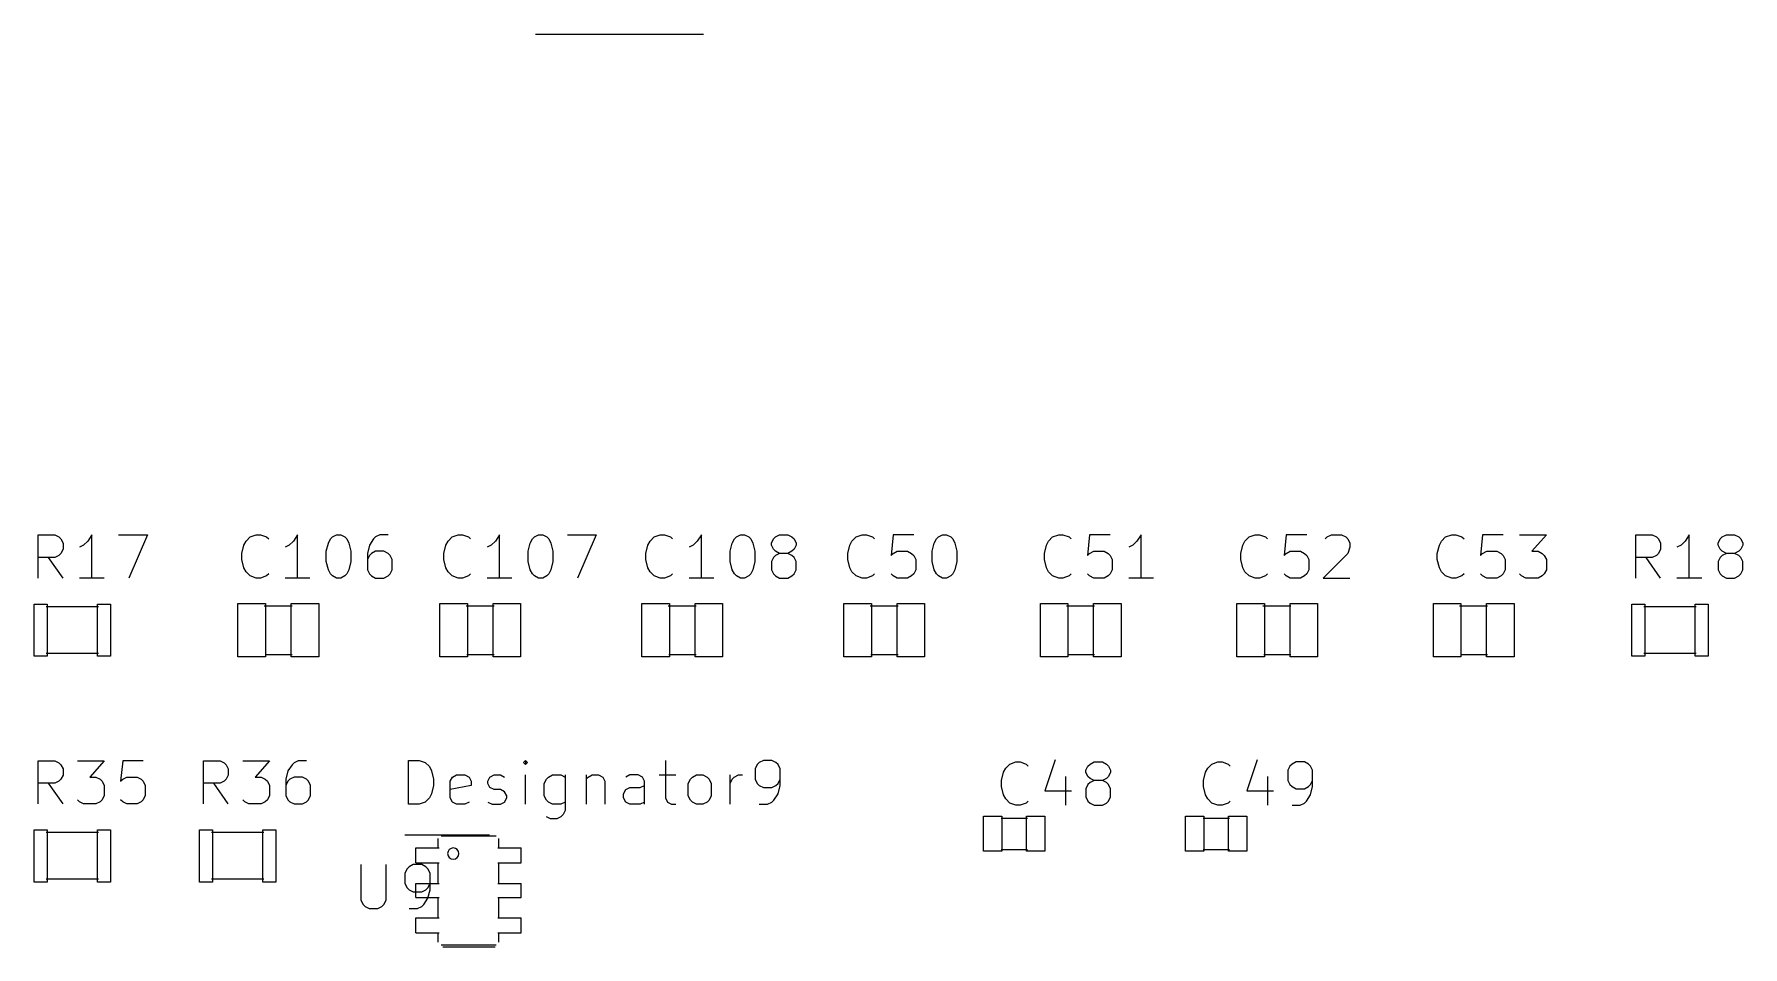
# Model space of a CAD drawing. Header units: millimetres. Extents: x 0 to 280, y -704 to 300.
# Drawn here: x 0.86 to 47.38, y -129.52 to -104.67 of the extents above; entities that cross this region are included whole.
import ezdxf

# ---------------------------------------------------------------- set-up
doc = ezdxf.new("R2010")
doc.units = ezdxf.units.MM
doc.layers.add('F.Fab', color=9, linetype='CONTINUOUS', true_color=0xafafaf)
doc.layers.add('F.Silkscreen', color=41, linetype='CONTINUOUS', true_color=0xf2eda1)

msp = doc.modelspace()

# ---------------------------------------------------------------- linework, layer by layer
at = {"layer": 'F.Fab', "linetype": 'CONTINUOUS'}
for p, q in [((0.8586, -121.6112), (0.8586, -120.1888)), ((0.8586, -120.1888), (1.2142, -120.1888)), ((2.6112, -120.265), (1.1888, -120.265)), ((1.2142, -120.1888), (1.2142, -121.6112)), ((2.5858, -121.6112), (2.5858, -120.1888)), ((2.5858, -120.1888), (2.9414, -120.1888)), ((2.9414, -120.1888), (2.9414, -121.6112)), ((6.4078, -121.6239), (6.4078, -120.1738)), ((6.4078, -120.1738), (7.1579, -120.1738)), ((7.119, -120.24), (7.881, -120.24)), ((7.1579, -120.1738), (7.1579, -121.6239)), ((7.8556, -121.6239), (7.8556, -120.1738)), ((7.8556, -120.1738), (8.6057, -120.1738)), ((8.6057, -120.1738), (8.6057, -121.6239)), ((11.9078, -121.6239), (11.9078, -120.1738)), ((11.9078, -120.1738), (12.6579, -120.1738)), ((12.619, -120.24), (13.381, -120.24)), ((12.6579, -120.1738), (12.6579, -121.6239)), ((13.3556, -121.6239), (13.3556, -120.1738)), ((13.3556, -120.1738), (14.1057, -120.1738)), ((14.1057, -120.1738), (14.1057, -121.6239)), ((17.4078, -121.6239), (17.4078, -120.1738)), ((17.4078, -120.1738), (18.1579, -120.1738)), ((18.119, -120.24), (18.881, -120.24)), ((18.1579, -120.1738), (18.1579, -121.6239)), ((18.8556, -121.6239), (18.8556, -120.1738)), ((18.8556, -120.1738), (19.6057, -120.1738)), ((19.6057, -120.1738), (19.6057, -121.6239)), ((22.9078, -121.6239), (22.9078, -120.1738)), ((22.9078, -120.1738), (23.6579, -120.1738)), ((23.619, -120.24), (24.381, -120.24)), ((23.6579, -120.1738), (23.6579, -121.6239)), ((24.3556, -121.6239), (24.3556, -120.1738)), ((24.3556, -120.1738), (25.1057, -120.1738)), ((25.1057, -120.1738), (25.1057, -121.6239)), ((28.2578, -121.6239), (28.2578, -120.1738)), ((28.2578, -120.1738), (29.0079, -120.1738)), ((28.969, -120.24), (29.731, -120.24)), ((29.0079, -120.1738), (29.0079, -121.6239)), ((29.7056, -121.6239), (29.7056, -120.1738)), ((29.7056, -120.1738), (30.4557, -120.1738)), ((30.4557, -120.1738), (30.4557, -121.6239)), ((33.6078, -121.6239), (33.6078, -120.1738)), ((33.6078, -120.1738), (34.3579, -120.1738)), ((34.319, -120.24), (35.081, -120.24)), ((34.3579, -120.1738), (34.3579, -121.6239)), ((35.0556, -121.6239), (35.0556, -120.1738)), ((35.0556, -120.1738), (35.8057, -120.1738)), ((35.8057, -120.1738), (35.8057, -121.6239)), ((38.9578, -121.6239), (38.9578, -120.1738)), ((38.9578, -120.1738), (39.7079, -120.1738)), ((39.669, -120.24), (40.431, -120.24)), ((39.7079, -120.1738), (39.7079, -121.6239)), ((40.4056, -121.6239), (40.4056, -120.1738)), ((40.4056, -120.1738), (41.1557, -120.1738)), ((41.1557, -120.1738), (41.1557, -121.6239)), ((44.3586, -121.6112), (44.3586, -120.1888)), ((44.3586, -120.1888), (44.7142, -120.1888)), ((46.1112, -120.265), (44.6888, -120.265)), ((44.7142, -120.1888), (44.7142, -121.6112)), ((46.0858, -121.6112), (46.0858, -120.1888)), ((46.0858, -120.1888), (46.4414, -120.1888)), ((46.4414, -120.1888), (46.4414, -121.6112)), ((1.2142, -121.6112), (0.8586, -121.6112)), ((2.6112, -121.535), (1.1888, -121.535)), ((2.9414, -121.6112), (2.5858, -121.6112)), ((7.1579, -121.6239), (6.4078, -121.6239)), ((7.144, -121.56), (7.881, -121.56)), ((8.6057, -121.6239), (7.8556, -121.6239)), ((12.6579, -121.6239), (11.9078, -121.6239)), ((12.644, -121.56), (13.381, -121.56)), ((14.1057, -121.6239), (13.3556, -121.6239)), ((18.1579, -121.6239), (17.4078, -121.6239)), ((18.144, -121.56), (18.881, -121.56)), ((19.6057, -121.6239), (18.8556, -121.6239)), ((23.6579, -121.6239), (22.9078, -121.6239)), ((23.644, -121.56), (24.381, -121.56)), ((25.1057, -121.6239), (24.3556, -121.6239)), ((29.0079, -121.6239), (28.2578, -121.6239)), ((28.994, -121.56), (29.731, -121.56)), ((30.4557, -121.6239), (29.7056, -121.6239)), ((34.3579, -121.6239), (33.6078, -121.6239)), ((34.344, -121.56), (35.081, -121.56)), ((35.8057, -121.6239), (35.0556, -121.6239)), ((39.7079, -121.6239), (38.9578, -121.6239)), ((39.694, -121.56), (40.431, -121.56)), ((41.1557, -121.6239), (40.4056, -121.6239)), ((44.7142, -121.6112), (44.3586, -121.6112)), ((46.1112, -121.535), (44.6888, -121.535)), ((46.4414, -121.6112), (46.0858, -121.6112)), ((26.7118, -126.9199), (26.7118, -125.9699)), ((26.7118, -125.9699), (27.2119, -125.9699)), ((27.194, -126.018), (27.906, -126.018)), ((27.2119, -125.9699), (27.2119, -126.9199)), ((27.8802, -126.9199), (27.8802, -125.9699)), ((27.8802, -125.9699), (28.3803, -125.9699)), ((28.3803, -125.9699), (28.3803, -126.9199)), ((32.2118, -126.9199), (32.2118, -125.9699)), ((32.2118, -125.9699), (32.7119, -125.9699)), ((32.694, -126.018), (33.406, -126.018)), ((32.7119, -125.9699), (32.7119, -126.9199)), ((33.3802, -126.9199), (33.3802, -125.9699)), ((33.3802, -125.9699), (33.8803, -125.9699)), ((33.8803, -125.9699), (33.8803, -126.9199)), ((0.8586, -127.7612), (0.8586, -126.3388)), ((0.8586, -126.3388), (1.2142, -126.3388)), ((2.6112, -126.415), (1.1888, -126.415)), ((1.2142, -126.3388), (1.2142, -127.7612)), ((2.5858, -127.7612), (2.5858, -126.3388)), ((2.5858, -126.3388), (2.9414, -126.3388)), ((2.9414, -126.3388), (2.9414, -127.7612)), ((5.3586, -127.7612), (5.3586, -126.3388)), ((5.3586, -126.3388), (5.7142, -126.3388)), ((7.1112, -126.415), (5.6888, -126.415)), ((5.7142, -126.3388), (5.7142, -127.7612)), ((7.0858, -127.7612), (7.0858, -126.3388)), ((7.0858, -126.3388), (7.4414, -126.3388)), ((7.4414, -126.3388), (7.4414, -127.7612)), ((11.938, -126.5014), (13.4366, -126.5014)), ((11.2522, -126.8316), (11.8618, -126.8316)), ((11.2522, -127.238), (11.2522, -126.8316)), ((11.8618, -126.8316), (11.8618, -126.5776)), ((11.8618, -126.8316), (11.8872, -126.8316)), ((13.4874, -126.8316), (13.5128, -126.8316)), ((13.5128, -126.8316), (13.5128, -126.5776)), ((13.5128, -126.8316), (14.1224, -126.8316)), ((14.1224, -127.238), (14.1224, -126.8316)), ((27.2119, -126.9199), (26.7118, -126.9199)), ((27.194, -126.869), (27.906, -126.869)), ((28.3803, -126.9199), (27.8802, -126.9199)), ((32.7119, -126.9199), (32.2118, -126.9199)), ((32.694, -126.869), (33.406, -126.869)), ((33.8803, -126.9199), (33.3802, -126.9199)), ((9.755849, -127.286245), (9.755849, -128.256356)), ((10.440633, -128.256356), (10.440633, -127.286245)), ((11.011286, -127.400376), (10.954221, -127.514506)), ((11.068352, -127.34331), (11.011286, -127.400376)), ((11.182482, -127.286245), (11.068352, -127.34331)), ((11.410744, -127.286245), (11.182482, -127.286245)), ((11.2522, -127.238), (11.8618, -127.238)), ((11.524874, -127.34331), (11.410744, -127.286245)), ((11.58194, -127.400376), (11.524874, -127.34331)), ((11.639005, -127.514506), (11.58194, -127.400376)), ((11.8618, -127.238), (11.8872, -127.238)), ((11.8618, -127.7968), (11.8618, -127.238)), ((13.4874, -127.238), (13.5128, -127.238)), ((13.5128, -127.238), (14.1224, -127.238)), ((13.5128, -127.7968), (13.5128, -127.238)), ((1.2142, -127.7612), (0.8586, -127.7612)), ((2.6112, -127.685), (1.1888, -127.685)), ((2.9414, -127.7612), (2.5858, -127.7612)), ((5.7142, -127.7612), (5.3586, -127.7612)), ((7.1112, -127.685), (5.6888, -127.685)), ((7.4414, -127.7612), (7.0858, -127.7612)), ((10.954221, -127.514506), (10.954221, -127.799833)), ((10.954221, -127.799833), (11.011286, -127.913964)), ((11.011286, -127.913964), (11.068352, -127.971029)), ((11.2522, -127.7968), (11.8618, -127.7968)), ((11.2522, -128.1778), (11.2522, -127.7968)), ((11.524874, -127.971029), (11.58194, -127.913964)), ((11.58194, -127.913964), (11.639005, -127.799833)), ((11.639005, -127.971029), (11.639005, -127.514506)), ((11.8618, -127.7968), (11.8872, -127.7968)), ((13.4874, -127.7968), (13.5128, -127.7968)), ((13.5128, -127.7968), (14.1224, -127.7968)), ((14.1224, -128.1778), (14.1224, -127.7968)), ((9.755849, -128.256356), (9.812915, -128.370486)), ((9.812915, -128.370486), (9.86998, -128.427552)), ((10.326503, -128.427552), (10.383568, -128.370486)), ((10.383568, -128.370486), (10.440633, -128.256356)), ((11.068352, -127.971029), (11.182482, -128.028094)), ((11.182482, -128.028094), (11.410744, -128.028094)), ((11.2522, -128.1778), (11.8618, -128.1778)), ((11.410744, -128.028094), (11.524874, -127.971029)), ((11.410744, -128.427552), (11.467809, -128.370486)), ((11.467809, -128.370486), (11.58194, -128.19929)), ((11.58194, -128.19929), (11.639005, -127.971029)), ((11.8618, -128.1778), (11.8872, -128.1778)), ((11.8618, -128.7366), (11.8618, -128.1778)), ((13.4874, -128.1778), (13.5128, -128.1778)), ((13.5128, -128.1778), (14.1224, -128.1778)), ((13.5128, -128.7366), (13.5128, -128.1778)), ((9.86998, -128.427552), (9.984111, -128.484617)), ((9.984111, -128.484617), (10.212372, -128.484617)), ((10.212372, -128.484617), (10.326503, -128.427552)), ((11.068352, -128.484617), (11.296613, -128.484617)), ((11.2522, -128.7366), (11.8618, -128.7366)), ((11.2522, -129.143), (11.2522, -128.7366)), ((11.296613, -128.484617), (11.410744, -128.427552)), ((11.8618, -128.7366), (11.8872, -128.7366)), ((13.4874, -128.7366), (13.5128, -128.7366)), ((13.5128, -128.7366), (14.1224, -128.7366)), ((14.1224, -129.143), (14.1224, -128.7366)), ((11.2522, -129.143), (11.8618, -129.143)), ((11.8618, -129.143), (11.8872, -129.143)), ((11.8618, -129.397), (11.8618, -129.143)), ((13.4874, -129.143), (13.5128, -129.143)), ((13.5128, -129.143), (14.1224, -129.143)), ((13.5128, -129.397), (13.5128, -129.143)), ((11.938, -129.4732), (13.4366, -129.4732))]:
    msp.add_line(p, q, dxfattribs=at)
at = {"layer": 'F.Fab'}
for start, end in [(0, 180), (-180, 0)]:
    msp.add_arc((12.2682, -126.984), 0.1524, start, end, dxfattribs=at)
at = {"layer": 'F.Silkscreen', "linetype": 'CONTINUOUS'}
for p, q in [((14.514, -104.6704), (19.086, -104.6704)), ((0.971619, -119.481155), (0.971619, -118.304627)), ((0.971619, -118.304627), (1.41982, -118.304627)), ((1.41982, -118.304627), (1.531871, -118.360652)), ((1.531871, -118.360652), (1.587896, -118.416677)), ((1.587896, -118.416677), (1.643921, -118.528727)), ((1.643921, -118.528727), (1.643921, -118.696803)), ((2.204172, -118.584752), (2.092122, -118.640778)), ((2.316223, -118.472702), (2.204172, -118.584752)), ((2.428273, -118.304627), (2.316223, -118.472702)), ((2.428273, -119.481155), (2.428273, -118.304627)), ((3.1566, -118.304627), (3.940952, -118.304627)), ((3.940952, -118.304627), (3.436726, -119.481155)), ((6.515594, -118.808853), (6.571619, -118.584752)), ((6.571619, -118.584752), (6.627644, -118.472702)), ((6.627644, -118.472702), (6.739695, -118.360652)), ((6.739695, -118.360652), (6.90777, -118.304627)), ((6.90777, -118.304627), (7.01982, -118.304627)), ((7.01982, -118.304627), (7.187896, -118.360652)), ((7.187896, -118.360652), (7.243921, -118.416677)), ((7.804172, -118.584752), (7.692122, -118.640778)), ((7.916223, -118.472702), (7.804172, -118.584752)), ((8.028273, -118.304627), (7.916223, -118.472702)), ((8.028273, -119.481155), (8.028273, -118.304627)), ((8.812625, -118.752828), (8.86865, -118.528727)), ((8.86865, -118.528727), (8.924675, -118.416677)), ((8.924675, -118.416677), (8.980701, -118.360652)), ((8.980701, -118.360652), (9.092751, -118.304627)), ((9.092751, -118.304627), (9.204801, -118.304627)), ((9.204801, -118.304627), (9.316851, -118.360652)), ((9.316851, -118.360652), (9.372877, -118.416677)), ((9.372877, -118.416677), (9.428902, -118.528727)), ((9.428902, -118.528727), (9.484927, -118.752828)), ((9.989153, -118.584752), (9.933128, -118.808853)), ((10.101204, -118.416677), (9.989153, -118.584752)), ((10.157229, -118.360652), (10.101204, -118.416677)), ((10.269279, -118.304627), (10.157229, -118.360652)), ((10.49338, -118.304627), (10.269279, -118.304627)), ((12.015594, -118.808853), (12.071619, -118.584752)), ((12.071619, -118.584752), (12.127644, -118.472702)), ((12.127644, -118.472702), (12.239695, -118.360652)), ((12.239695, -118.360652), (12.40777, -118.304627)), ((12.40777, -118.304627), (12.51982, -118.304627)), ((12.51982, -118.304627), (12.687896, -118.360652)), ((12.687896, -118.360652), (12.743921, -118.416677)), ((13.304172, -118.584752), (13.192122, -118.640778)), ((13.416223, -118.472702), (13.304172, -118.584752)), ((13.528273, -118.304627), (13.416223, -118.472702)), ((13.528273, -119.481155), (13.528273, -118.304627)), ((14.312625, -118.752828), (14.36865, -118.528727)), ((14.36865, -118.528727), (14.424675, -118.416677)), ((14.424675, -118.416677), (14.480701, -118.360652)), ((14.480701, -118.360652), (14.592751, -118.304627)), ((14.592751, -118.304627), (14.704801, -118.304627)), ((14.704801, -118.304627), (14.816851, -118.360652)), ((14.816851, -118.360652), (14.872877, -118.416677)), ((14.872877, -118.416677), (14.928902, -118.528727)), ((14.928902, -118.528727), (14.984927, -118.752828)), ((15.377103, -118.304627), (16.161455, -118.304627)), ((16.161455, -118.304627), (15.657229, -119.481155)), ((17.515594, -118.808853), (17.571619, -118.584752)), ((17.571619, -118.584752), (17.627644, -118.472702)), ((17.627644, -118.472702), (17.739695, -118.360652)), ((17.739695, -118.360652), (17.90777, -118.304627)), ((17.90777, -118.304627), (18.01982, -118.304627)), ((18.01982, -118.304627), (18.187896, -118.360652)), ((18.187896, -118.360652), (18.243921, -118.416677)), ((18.804172, -118.584752), (18.692122, -118.640778)), ((18.916223, -118.472702), (18.804172, -118.584752)), ((19.028273, -118.304627), (18.916223, -118.472702)), ((19.028273, -119.481155), (19.028273, -118.304627)), ((19.812625, -118.752828), (19.86865, -118.528727)), ((19.86865, -118.528727), (19.924675, -118.416677)), ((19.924675, -118.416677), (19.980701, -118.360652)), ((19.980701, -118.360652), (20.092751, -118.304627)), ((20.092751, -118.304627), (20.204801, -118.304627)), ((20.204801, -118.304627), (20.316851, -118.360652)), ((20.316851, -118.360652), (20.372877, -118.416677)), ((20.372877, -118.416677), (20.428902, -118.528727)), ((20.428902, -118.528727), (20.484927, -118.752828)), ((20.933128, -118.528727), (20.989153, -118.416677)), ((20.933128, -118.584752), (20.933128, -118.528727)), ((20.989153, -118.696803), (20.933128, -118.584752)), ((20.989153, -118.416677), (21.045178, -118.360652)), ((21.045178, -118.360652), (21.157229, -118.304627)), ((21.157229, -118.304627), (21.381329, -118.304627)), ((21.381329, -118.304627), (21.49338, -118.360652)), ((21.49338, -118.360652), (21.549405, -118.416677)), ((21.549405, -118.416677), (21.60543, -118.528727)), ((21.60543, -118.584752), (21.549405, -118.696803)), ((21.60543, -118.528727), (21.60543, -118.584752)), ((23.015594, -118.808853), (23.071619, -118.584752)), ((23.071619, -118.584752), (23.127644, -118.472702)), ((23.127644, -118.472702), (23.239695, -118.360652)), ((23.239695, -118.360652), (23.40777, -118.304627)), ((23.40777, -118.304627), (23.51982, -118.304627)), ((23.51982, -118.304627), (23.687896, -118.360652)), ((23.687896, -118.360652), (23.743921, -118.416677)), ((24.248147, -118.304627), (24.192122, -118.864878)), ((24.808399, -118.304627), (24.248147, -118.304627)), ((25.312625, -118.752828), (25.36865, -118.528727)), ((25.36865, -118.528727), (25.424675, -118.416677)), ((25.424675, -118.416677), (25.480701, -118.360652)), ((25.480701, -118.360652), (25.592751, -118.304627)), ((25.592751, -118.304627), (25.704801, -118.304627)), ((25.704801, -118.304627), (25.816851, -118.360652)), ((25.816851, -118.360652), (25.872877, -118.416677)), ((25.872877, -118.416677), (25.928902, -118.528727)), ((25.928902, -118.528727), (25.984927, -118.752828)), ((28.365594, -118.808853), (28.421619, -118.584752)), ((28.421619, -118.584752), (28.477644, -118.472702)), ((28.477644, -118.472702), (28.589695, -118.360652)), ((28.589695, -118.360652), (28.75777, -118.304627)), ((28.75777, -118.304627), (28.86982, -118.304627)), ((28.86982, -118.304627), (29.037896, -118.360652)), ((29.037896, -118.360652), (29.093921, -118.416677)), ((29.598147, -118.304627), (29.542122, -118.864878)), ((30.158399, -118.304627), (29.598147, -118.304627)), ((30.774675, -118.584752), (30.662625, -118.640778)), ((30.886726, -118.472702), (30.774675, -118.584752)), ((30.998776, -118.304627), (30.886726, -118.472702)), ((30.998776, -119.481155), (30.998776, -118.304627)), ((33.715594, -118.808853), (33.771619, -118.584752)), ((33.771619, -118.584752), (33.827644, -118.472702)), ((33.827644, -118.472702), (33.939695, -118.360652)), ((33.939695, -118.360652), (34.10777, -118.304627)), ((34.10777, -118.304627), (34.21982, -118.304627)), ((34.21982, -118.304627), (34.387896, -118.360652)), ((34.387896, -118.360652), (34.443921, -118.416677)), ((34.948147, -118.304627), (34.892122, -118.864878)), ((35.508399, -118.304627), (34.948147, -118.304627)), ((36.012625, -118.416677), (36.06865, -118.360652)), ((36.06865, -118.360652), (36.180701, -118.304627)), ((36.180701, -118.304627), (36.460826, -118.304627)), ((36.460826, -118.304627), (36.572877, -118.360652)), ((36.572877, -118.360652), (36.628902, -118.416677)), ((36.628902, -118.416677), (36.684927, -118.528727)), ((36.684927, -118.640778), (36.628902, -118.808853)), ((36.684927, -118.528727), (36.684927, -118.640778)), ((39.065594, -118.808853), (39.121619, -118.584752)), ((39.121619, -118.584752), (39.177644, -118.472702)), ((39.177644, -118.472702), (39.289695, -118.360652)), ((39.289695, -118.360652), (39.45777, -118.304627)), ((39.45777, -118.304627), (39.56982, -118.304627)), ((39.56982, -118.304627), (39.737896, -118.360652)), ((39.737896, -118.360652), (39.793921, -118.416677)), ((40.298147, -118.304627), (40.242122, -118.864878)), ((40.858399, -118.304627), (40.298147, -118.304627)), ((41.3066, -118.304627), (42.034927, -118.304627)), ((42.034927, -118.304627), (41.642751, -118.752828)), ((44.471619, -119.481155), (44.471619, -118.304627)), ((44.471619, -118.304627), (44.91982, -118.304627)), ((44.91982, -118.304627), (45.031871, -118.360652)), ((45.031871, -118.360652), (45.087896, -118.416677)), ((45.087896, -118.416677), (45.143921, -118.528727)), ((45.143921, -118.528727), (45.143921, -118.696803)), ((45.704172, -118.584752), (45.592122, -118.640778)), ((45.816223, -118.472702), (45.704172, -118.584752)), ((45.928273, -118.304627), (45.816223, -118.472702)), ((45.928273, -119.481155), (45.928273, -118.304627)), ((46.712625, -118.528727), (46.76865, -118.416677)), ((46.712625, -118.584752), (46.712625, -118.528727)), ((46.76865, -118.696803), (46.712625, -118.584752)), ((46.76865, -118.416677), (46.824675, -118.360652)), ((46.824675, -118.360652), (46.936726, -118.304627)), ((46.936726, -118.304627), (47.160826, -118.304627)), ((47.160826, -118.304627), (47.272877, -118.360652)), ((47.272877, -118.360652), (47.328902, -118.416677)), ((47.328902, -118.416677), (47.384927, -118.528727)), ((47.384927, -118.584752), (47.328902, -118.696803)), ((47.384927, -118.528727), (47.384927, -118.584752)), ((1.41982, -118.920903), (0.971619, -118.920903)), ((1.643921, -119.481155), (1.251745, -118.920903)), ((1.531871, -118.864878), (1.41982, -118.920903)), ((1.587896, -118.808853), (1.531871, -118.864878)), ((1.643921, -118.696803), (1.587896, -118.808853)), ((6.515594, -118.976928), (6.515594, -118.808853)), ((6.571619, -119.201029), (6.515594, -118.976928)), ((8.812625, -119.032954), (8.812625, -118.752828)), ((8.86865, -119.257054), (8.812625, -119.032954)), ((9.484927, -119.032954), (9.428902, -119.257054)), ((9.484927, -118.752828), (9.484927, -119.032954)), ((9.933128, -118.808853), (9.933128, -119.257054)), ((9.989153, -118.864878), (9.933128, -118.976928)), ((10.045178, -118.808853), (9.989153, -118.864878)), ((10.157229, -118.752828), (10.045178, -118.808853)), ((10.381329, -118.752828), (10.157229, -118.752828)), ((10.49338, -118.808853), (10.381329, -118.752828)), ((10.549405, -118.864878), (10.49338, -118.808853)), ((10.60543, -118.976928), (10.549405, -118.864878)), ((10.60543, -119.257054), (10.60543, -118.976928)), ((12.015594, -118.976928), (12.015594, -118.808853)), ((12.071619, -119.201029), (12.015594, -118.976928)), ((14.312625, -119.032954), (14.312625, -118.752828)), ((14.36865, -119.257054), (14.312625, -119.032954)), ((14.984927, -119.032954), (14.928902, -119.257054)), ((14.984927, -118.752828), (14.984927, -119.032954)), ((17.515594, -118.976928), (17.515594, -118.808853)), ((17.571619, -119.201029), (17.515594, -118.976928)), ((19.812625, -119.032954), (19.812625, -118.752828)), ((19.86865, -119.257054), (19.812625, -119.032954)), ((20.484927, -119.032954), (20.428902, -119.257054)), ((20.484927, -118.752828), (20.484927, -119.032954)), ((20.989153, -118.920903), (20.933128, -119.032954)), ((20.933128, -119.032954), (20.933128, -119.257054)), ((21.045178, -118.752828), (20.989153, -118.696803)), ((21.045178, -118.864878), (20.989153, -118.920903)), ((21.157229, -118.808853), (21.045178, -118.752828)), ((21.157229, -118.808853), (21.045178, -118.864878)), ((21.381329, -118.808853), (21.157229, -118.808853)), ((21.49338, -118.752828), (21.381329, -118.808853)), ((21.49338, -118.864878), (21.381329, -118.808853)), ((21.549405, -118.696803), (21.49338, -118.752828)), ((21.549405, -118.920903), (21.49338, -118.864878)), ((21.60543, -119.032954), (21.549405, -118.920903)), ((21.60543, -119.257054), (21.60543, -119.032954)), ((23.015594, -118.976928), (23.015594, -118.808853)), ((23.071619, -119.201029), (23.015594, -118.976928)), ((24.192122, -118.864878), (24.248147, -118.808853)), ((24.248147, -118.808853), (24.360198, -118.752828)), ((24.360198, -118.752828), (24.640323, -118.752828)), ((24.640323, -118.752828), (24.752374, -118.808853)), ((24.752374, -118.808853), (24.808399, -118.864878)), ((24.808399, -118.864878), (24.864424, -118.976928)), ((24.864424, -118.976928), (24.864424, -119.257054)), ((25.312625, -119.032954), (25.312625, -118.752828)), ((25.36865, -119.257054), (25.312625, -119.032954)), ((25.984927, -119.032954), (25.928902, -119.257054)), ((25.984927, -118.752828), (25.984927, -119.032954)), ((28.365594, -118.976928), (28.365594, -118.808853)), ((28.421619, -119.201029), (28.365594, -118.976928)), ((29.542122, -118.864878), (29.598147, -118.808853)), ((29.598147, -118.808853), (29.710198, -118.752828)), ((29.710198, -118.752828), (29.990323, -118.752828)), ((29.990323, -118.752828), (30.102374, -118.808853)), ((30.102374, -118.808853), (30.158399, -118.864878)), ((30.158399, -118.864878), (30.214424, -118.976928)), ((30.214424, -118.976928), (30.214424, -119.257054)), ((33.715594, -118.976928), (33.715594, -118.808853)), ((33.771619, -119.201029), (33.715594, -118.976928)), ((34.892122, -118.864878), (34.948147, -118.808853)), ((34.948147, -118.808853), (35.060198, -118.752828)), ((35.060198, -118.752828), (35.340323, -118.752828)), ((35.340323, -118.752828), (35.452374, -118.808853)), ((35.452374, -118.808853), (35.508399, -118.864878)), ((35.508399, -118.864878), (35.564424, -118.976928)), ((35.564424, -118.976928), (35.564424, -119.257054)), ((36.628902, -118.808853), (35.9566, -119.481155)), ((39.065594, -118.976928), (39.065594, -118.808853)), ((39.121619, -119.201029), (39.065594, -118.976928)), ((40.242122, -118.864878), (40.298147, -118.808853)), ((40.298147, -118.808853), (40.410198, -118.752828)), ((40.410198, -118.752828), (40.690323, -118.752828)), ((40.690323, -118.752828), (40.802374, -118.808853)), ((40.802374, -118.808853), (40.858399, -118.864878)), ((40.858399, -118.864878), (40.914424, -118.976928)), ((40.914424, -118.976928), (40.914424, -119.257054)), ((41.642751, -118.752828), (41.810826, -118.752828)), ((41.810826, -118.752828), (41.922877, -118.808853)), ((41.922877, -118.808853), (41.978902, -118.864878)), ((41.978902, -118.864878), (42.034927, -118.976928)), ((42.034927, -118.976928), (42.034927, -119.257054)), ((44.91982, -118.920903), (44.471619, -118.920903)), ((45.143921, -119.481155), (44.751745, -118.920903)), ((45.031871, -118.864878), (44.91982, -118.920903)), ((45.087896, -118.808853), (45.031871, -118.864878)), ((45.143921, -118.696803), (45.087896, -118.808853)), ((46.76865, -118.920903), (46.712625, -119.032954)), ((46.712625, -119.032954), (46.712625, -119.257054)), ((46.824675, -118.752828), (46.76865, -118.696803)), ((46.824675, -118.864878), (46.76865, -118.920903)), ((46.936726, -118.808853), (46.824675, -118.752828)), ((46.936726, -118.808853), (46.824675, -118.864878)), ((47.160826, -118.808853), (46.936726, -118.808853)), ((47.272877, -118.752828), (47.160826, -118.808853)), ((47.272877, -118.864878), (47.160826, -118.808853)), ((47.328902, -118.696803), (47.272877, -118.752828)), ((47.328902, -118.920903), (47.272877, -118.864878)), ((47.384927, -119.032954), (47.328902, -118.920903)), ((47.384927, -119.257054), (47.384927, -119.032954)), ((2.764424, -119.481155), (2.092122, -119.481155)), ((6.627644, -119.313079), (6.571619, -119.201029)), ((6.739695, -119.42513), (6.627644, -119.313079)), ((6.90777, -119.481155), (6.739695, -119.42513)), ((7.01982, -119.481155), (6.90777, -119.481155)), ((7.187896, -119.42513), (7.01982, -119.481155)), ((7.243921, -119.369104), (7.187896, -119.42513)), ((8.364424, -119.481155), (7.692122, -119.481155)), ((8.924675, -119.369104), (8.86865, -119.257054)), ((8.980701, -119.42513), (8.924675, -119.369104)), ((9.092751, -119.481155), (8.980701, -119.42513)), ((9.204801, -119.481155), (9.092751, -119.481155)), ((9.316851, -119.42513), (9.204801, -119.481155)), ((9.372877, -119.369104), (9.316851, -119.42513)), ((9.428902, -119.257054), (9.372877, -119.369104)), ((9.933128, -119.257054), (9.989153, -119.369104)), ((9.989153, -119.369104), (10.045178, -119.42513)), ((10.045178, -119.42513), (10.157229, -119.481155)), ((10.157229, -119.481155), (10.381329, -119.481155)), ((10.381329, -119.481155), (10.49338, -119.42513)), ((10.49338, -119.42513), (10.549405, -119.369104)), ((10.549405, -119.369104), (10.60543, -119.257054)), ((12.127644, -119.313079), (12.071619, -119.201029)), ((12.239695, -119.42513), (12.127644, -119.313079)), ((12.40777, -119.481155), (12.239695, -119.42513)), ((12.51982, -119.481155), (12.40777, -119.481155)), ((12.687896, -119.42513), (12.51982, -119.481155)), ((12.743921, -119.369104), (12.687896, -119.42513)), ((13.864424, -119.481155), (13.192122, -119.481155)), ((14.424675, -119.369104), (14.36865, -119.257054)), ((14.480701, -119.42513), (14.424675, -119.369104)), ((14.592751, -119.481155), (14.480701, -119.42513)), ((14.704801, -119.481155), (14.592751, -119.481155)), ((14.816851, -119.42513), (14.704801, -119.481155)), ((14.872877, -119.369104), (14.816851, -119.42513)), ((14.928902, -119.257054), (14.872877, -119.369104)), ((17.627644, -119.313079), (17.571619, -119.201029)), ((17.739695, -119.42513), (17.627644, -119.313079)), ((17.90777, -119.481155), (17.739695, -119.42513)), ((18.01982, -119.481155), (17.90777, -119.481155)), ((18.187896, -119.42513), (18.01982, -119.481155)), ((18.243921, -119.369104), (18.187896, -119.42513)), ((19.364424, -119.481155), (18.692122, -119.481155)), ((19.924675, -119.369104), (19.86865, -119.257054)), ((19.980701, -119.42513), (19.924675, -119.369104)), ((20.092751, -119.481155), (19.980701, -119.42513)), ((20.204801, -119.481155), (20.092751, -119.481155)), ((20.316851, -119.42513), (20.204801, -119.481155)), ((20.372877, -119.369104), (20.316851, -119.42513)), ((20.428902, -119.257054), (20.372877, -119.369104)), ((20.933128, -119.257054), (20.989153, -119.369104)), ((20.989153, -119.369104), (21.045178, -119.42513)), ((21.045178, -119.42513), (21.157229, -119.481155)), ((21.157229, -119.481155), (21.381329, -119.481155)), ((21.381329, -119.481155), (21.49338, -119.42513)), ((21.49338, -119.42513), (21.549405, -119.369104)), ((21.549405, -119.369104), (21.60543, -119.257054)), ((23.127644, -119.313079), (23.071619, -119.201029)), ((23.239695, -119.42513), (23.127644, -119.313079)), ((23.40777, -119.481155), (23.239695, -119.42513)), ((23.51982, -119.481155), (23.40777, -119.481155)), ((23.687896, -119.42513), (23.51982, -119.481155)), ((23.743921, -119.369104), (23.687896, -119.42513)), ((24.248147, -119.42513), (24.192122, -119.369104)), ((24.360198, -119.481155), (24.248147, -119.42513)), ((24.640323, -119.481155), (24.360198, -119.481155)), ((24.752374, -119.42513), (24.640323, -119.481155)), ((24.808399, -119.369104), (24.752374, -119.42513)), ((24.864424, -119.257054), (24.808399, -119.369104)), ((25.424675, -119.369104), (25.36865, -119.257054)), ((25.480701, -119.42513), (25.424675, -119.369104)), ((25.592751, -119.481155), (25.480701, -119.42513)), ((25.704801, -119.481155), (25.592751, -119.481155)), ((25.816851, -119.42513), (25.704801, -119.481155)), ((25.872877, -119.369104), (25.816851, -119.42513)), ((25.928902, -119.257054), (25.872877, -119.369104)), ((28.477644, -119.313079), (28.421619, -119.201029)), ((28.589695, -119.42513), (28.477644, -119.313079)), ((28.75777, -119.481155), (28.589695, -119.42513)), ((28.86982, -119.481155), (28.75777, -119.481155)), ((29.037896, -119.42513), (28.86982, -119.481155)), ((29.093921, -119.369104), (29.037896, -119.42513)), ((29.598147, -119.42513), (29.542122, -119.369104)), ((29.710198, -119.481155), (29.598147, -119.42513)), ((29.990323, -119.481155), (29.710198, -119.481155)), ((30.102374, -119.42513), (29.990323, -119.481155)), ((30.158399, -119.369104), (30.102374, -119.42513)), ((30.214424, -119.257054), (30.158399, -119.369104)), ((31.334927, -119.481155), (30.662625, -119.481155)), ((33.827644, -119.313079), (33.771619, -119.201029)), ((33.939695, -119.42513), (33.827644, -119.313079)), ((34.10777, -119.481155), (33.939695, -119.42513)), ((34.21982, -119.481155), (34.10777, -119.481155)), ((34.387896, -119.42513), (34.21982, -119.481155)), ((34.443921, -119.369104), (34.387896, -119.42513)), ((34.948147, -119.42513), (34.892122, -119.369104)), ((35.060198, -119.481155), (34.948147, -119.42513)), ((35.340323, -119.481155), (35.060198, -119.481155)), ((35.452374, -119.42513), (35.340323, -119.481155)), ((35.508399, -119.369104), (35.452374, -119.42513)), ((35.564424, -119.257054), (35.508399, -119.369104)), ((35.9566, -119.481155), (36.684927, -119.481155)), ((39.177644, -119.313079), (39.121619, -119.201029)), ((39.289695, -119.42513), (39.177644, -119.313079)), ((39.45777, -119.481155), (39.289695, -119.42513)), ((39.56982, -119.481155), (39.45777, -119.481155)), ((39.737896, -119.42513), (39.56982, -119.481155)), ((39.793921, -119.369104), (39.737896, -119.42513)), ((40.298147, -119.42513), (40.242122, -119.369104)), ((40.410198, -119.481155), (40.298147, -119.42513)), ((40.690323, -119.481155), (40.410198, -119.481155)), ((40.802374, -119.42513), (40.690323, -119.481155)), ((40.858399, -119.369104), (40.802374, -119.42513)), ((40.914424, -119.257054), (40.858399, -119.369104)), ((41.362625, -119.42513), (41.3066, -119.369104)), ((41.474675, -119.481155), (41.362625, -119.42513)), ((41.810826, -119.481155), (41.474675, -119.481155)), ((41.922877, -119.42513), (41.810826, -119.481155)), ((41.978902, -119.369104), (41.922877, -119.42513)), ((42.034927, -119.257054), (41.978902, -119.369104)), ((46.264424, -119.481155), (45.592122, -119.481155)), ((46.712625, -119.257054), (46.76865, -119.369104)), ((46.76865, -119.369104), (46.824675, -119.42513)), ((46.824675, -119.42513), (46.936726, -119.481155)), ((46.936726, -119.481155), (47.160826, -119.481155)), ((47.160826, -119.481155), (47.272877, -119.42513)), ((47.272877, -119.42513), (47.328902, -119.369104)), ((47.328902, -119.369104), (47.384927, -119.257054)), ((0.971619, -125.631155), (0.971619, -124.454627)), ((0.971619, -124.454627), (1.41982, -124.454627)), ((1.41982, -124.454627), (1.531871, -124.510652)), ((1.531871, -124.510652), (1.587896, -124.566677)), ((1.587896, -124.566677), (1.643921, -124.678727)), ((1.643921, -124.678727), (1.643921, -124.846803)), ((2.036097, -124.454627), (2.764424, -124.454627)), ((2.764424, -124.454627), (2.372248, -124.902828)), ((3.26865, -124.454627), (3.212625, -125.014878)), ((3.828902, -124.454627), (3.26865, -124.454627)), ((5.471619, -125.631155), (5.471619, -124.454627)), ((5.471619, -124.454627), (5.91982, -124.454627)), ((5.91982, -124.454627), (6.031871, -124.510652)), ((6.031871, -124.510652), (6.087896, -124.566677)), ((6.087896, -124.566677), (6.143921, -124.678727)), ((6.143921, -124.678727), (6.143921, -124.846803)), ((6.536097, -124.454627), (7.264424, -124.454627)), ((7.264424, -124.454627), (6.872248, -124.902828)), ((7.880701, -124.566677), (7.76865, -124.734752)), ((7.936726, -124.510652), (7.880701, -124.566677)), ((8.048776, -124.454627), (7.936726, -124.510652)), ((8.272877, -124.454627), (8.048776, -124.454627)), ((11.053169, -125.640138), (11.053169, -124.446338)), ((11.053169, -124.446338), (11.337407, -124.446338)), ((11.337407, -124.446338), (11.50795, -124.503186)), ((11.50795, -124.503186), (11.621645, -124.616881)), ((11.621645, -124.616881), (11.678492, -124.730576)), ((14.236636, -124.446338), (14.179788, -124.503186)), ((14.179788, -124.503186), (14.236636, -124.560033)), ((14.293483, -124.503186), (14.236636, -124.446338)), ((14.236636, -124.446338), (14.236636, -124.560033)), ((14.236636, -124.560033), (14.293483, -124.503186)), ((18.045427, -124.446338), (18.045427, -125.469595)), ((20.546722, -124.560033), (20.489874, -124.673729)), ((20.489874, -124.673729), (20.489874, -124.957967)), ((20.603569, -124.503186), (20.546722, -124.560033)), ((20.717264, -124.446338), (20.603569, -124.503186)), ((20.944655, -124.446338), (20.717264, -124.446338)), ((21.05835, -124.503186), (20.944655, -124.446338)), ((21.115198, -124.560033), (21.05835, -124.503186)), ((21.172045, -124.673729), (21.115198, -124.560033)), ((21.172045, -125.12851), (21.172045, -124.673729)), ((27.256619, -124.769752), (27.312644, -124.657702)), ((27.312644, -124.657702), (27.424695, -124.545652)), ((27.424695, -124.545652), (27.59277, -124.489627)), ((27.59277, -124.489627), (27.70482, -124.489627)), ((27.70482, -124.489627), (27.872896, -124.545652)), ((27.872896, -124.545652), (27.928921, -124.601677)), ((28.657248, -124.433602), (28.377122, -125.273979)), ((29.497625, -124.713727), (29.55365, -124.601677)), ((29.55365, -124.601677), (29.609675, -124.545652)), ((29.609675, -124.545652), (29.721726, -124.489627)), ((29.721726, -124.489627), (29.945826, -124.489627)), ((29.945826, -124.489627), (30.057877, -124.545652)), ((30.057877, -124.545652), (30.113902, -124.601677)), ((30.113902, -124.601677), (30.169927, -124.713727)), ((32.756619, -124.769752), (32.812644, -124.657702)), ((32.812644, -124.657702), (32.924695, -124.545652)), ((32.924695, -124.545652), (33.09277, -124.489627)), ((33.09277, -124.489627), (33.20482, -124.489627)), ((33.20482, -124.489627), (33.372896, -124.545652)), ((33.372896, -124.545652), (33.428921, -124.601677)), ((34.157248, -124.433602), (33.877122, -125.273979)), ((35.05365, -124.601677), (34.997625, -124.713727)), ((35.109675, -124.545652), (35.05365, -124.601677)), ((35.221726, -124.489627), (35.109675, -124.545652)), ((35.445826, -124.489627), (35.221726, -124.489627)), ((35.557877, -124.545652), (35.445826, -124.489627)), ((35.613902, -124.601677), (35.557877, -124.545652)), ((35.669927, -124.713727), (35.613902, -124.601677)), ((1.41982, -125.070903), (0.971619, -125.070903)), ((1.643921, -125.631155), (1.251745, -125.070903)), ((1.531871, -125.014878), (1.41982, -125.070903)), ((1.587896, -124.958853), (1.531871, -125.014878)), ((1.643921, -124.846803), (1.587896, -124.958853)), ((2.372248, -124.902828), (2.540323, -124.902828)), ((2.540323, -124.902828), (2.652374, -124.958853)), ((2.652374, -124.958853), (2.708399, -125.014878)), ((2.708399, -125.014878), (2.764424, -125.126928)), ((2.764424, -125.126928), (2.764424, -125.407054)), ((3.212625, -125.014878), (3.26865, -124.958853)), ((3.26865, -124.958853), (3.380701, -124.902828)), ((3.380701, -124.902828), (3.660826, -124.902828)), ((3.660826, -124.902828), (3.772877, -124.958853)), ((3.772877, -124.958853), (3.828902, -125.014878)), ((3.828902, -125.014878), (3.884927, -125.126928)), ((3.884927, -125.126928), (3.884927, -125.407054)), ((5.91982, -125.070903), (5.471619, -125.070903)), ((6.143921, -125.631155), (5.751745, -125.070903)), ((6.031871, -125.014878), (5.91982, -125.070903)), ((6.087896, -124.958853), (6.031871, -125.014878)), ((6.143921, -124.846803), (6.087896, -124.958853)), ((6.872248, -124.902828), (7.040323, -124.902828)), ((7.040323, -124.902828), (7.152374, -124.958853)), ((7.152374, -124.958853), (7.208399, -125.014878)), ((7.208399, -125.014878), (7.264424, -125.126928)), ((7.264424, -125.126928), (7.264424, -125.407054)), ((7.76865, -124.734752), (7.712625, -124.958853)), ((7.712625, -124.958853), (7.712625, -125.407054)), ((7.76865, -125.014878), (7.712625, -125.126928)), ((7.824675, -124.958853), (7.76865, -125.014878)), ((7.936726, -124.902828), (7.824675, -124.958853)), ((8.160826, -124.902828), (7.936726, -124.902828)), ((8.272877, -124.958853), (8.160826, -124.902828)), ((8.328902, -125.014878), (8.272877, -124.958853)), ((8.384927, -125.126928), (8.328902, -125.014878)), ((8.384927, -125.407054), (8.384927, -125.126928)), ((11.678492, -124.730576), (11.73534, -124.957967)), ((11.73534, -125.12851), (11.678492, -125.3559)), ((11.73534, -124.957967), (11.73534, -125.12851)), ((12.190121, -125.014814), (12.246969, -124.901119)), ((12.190121, -125.469595), (12.190121, -125.014814)), ((12.758597, -125.12851), (12.190121, -125.242205)), ((12.246969, -124.901119), (12.360664, -124.844271)), ((12.360664, -124.844271), (12.588054, -124.844271)), ((12.588054, -124.844271), (12.70175, -124.901119)), ((12.70175, -124.901119), (12.758597, -125.014814)), ((12.758597, -125.014814), (12.758597, -125.12851)), ((13.213378, -125.014814), (13.270226, -124.901119)), ((13.213378, -125.071662), (13.213378, -125.014814)), ((13.270226, -125.185357), (13.213378, -125.071662)), ((13.270226, -124.901119), (13.383921, -124.844271)), ((13.383921, -124.844271), (13.554464, -124.844271)), ((13.554464, -124.844271), (13.668159, -124.901119)), ((14.236636, -125.640138), (14.236636, -124.844271)), ((14.748264, -125.071662), (14.805112, -124.957967)), ((14.748264, -125.412748), (14.748264, -125.071662)), ((14.805112, -124.957967), (14.861959, -124.901119)), ((14.861959, -124.901119), (14.975654, -124.844271)), ((14.975654, -124.844271), (15.203045, -124.844271)), ((15.203045, -124.844271), (15.31674, -124.901119)), ((15.31674, -124.844271), (15.31674, -125.810681)), ((15.885217, -124.844271), (15.885217, -125.640138)), ((15.885217, -124.957967), (15.942064, -124.901119)), ((15.942064, -124.901119), (16.055759, -124.844271)), ((16.055759, -124.844271), (16.226302, -124.844271)), ((16.226302, -124.844271), (16.339998, -124.901119)), ((16.339998, -124.901119), (16.396845, -125.014814)), ((16.396845, -125.014814), (16.396845, -125.640138)), ((17.079017, -124.844271), (16.965322, -124.901119)), ((17.306407, -124.844271), (17.079017, -124.844271)), ((17.420103, -124.901119), (17.306407, -124.844271)), ((17.363255, -125.185357), (17.47695, -125.12851)), ((17.47695, -125.014814), (17.420103, -124.901119)), ((17.47695, -125.640138), (17.47695, -125.014814)), ((17.874884, -124.844271), (18.329665, -124.844271)), ((18.67075, -125.071662), (18.727598, -124.957967)), ((18.67075, -125.412748), (18.67075, -125.071662)), ((18.727598, -124.957967), (18.784445, -124.901119)), ((18.784445, -124.901119), (18.89814, -124.844271)), ((18.89814, -124.844271), (19.068683, -124.844271)), ((19.068683, -124.844271), (19.182379, -124.901119)), ((19.182379, -124.901119), (19.239226, -124.957967)), ((19.239226, -124.957967), (19.296074, -125.071662)), ((19.296074, -125.071662), (19.296074, -125.412748)), ((19.807703, -125.640138), (19.807703, -124.844271)), ((19.807703, -125.071662), (19.86455, -124.957967)), ((19.86455, -124.957967), (19.921398, -124.901119)), ((19.921398, -124.901119), (20.035093, -124.844271)), ((20.035093, -124.844271), (20.148788, -124.844271)), ((20.489874, -124.957967), (20.546722, -125.071662)), ((20.546722, -125.071662), (20.603569, -125.12851)), ((20.603569, -125.12851), (20.717264, -125.185357)), ((20.944655, -125.185357), (21.05835, -125.12851)), ((21.05835, -125.12851), (21.115198, -125.071662)), ((21.115198, -125.071662), (21.172045, -124.957967)), ((21.115198, -125.3559), (21.172045, -125.12851)), ((27.200594, -124.993853), (27.256619, -124.769752)), ((27.200594, -125.161928), (27.200594, -124.993853)), ((28.937374, -124.881803), (28.937374, -125.666155)), ((29.497625, -124.769752), (29.497625, -124.713727)), ((29.55365, -124.881803), (29.497625, -124.769752)), ((29.55365, -125.105903), (29.497625, -125.217954)), ((29.609675, -124.937828), (29.55365, -124.881803)), ((29.609675, -125.049878), (29.55365, -125.105903)), ((29.721726, -124.993853), (29.609675, -124.937828)), ((29.721726, -124.993853), (29.609675, -125.049878)), ((29.945826, -124.993853), (29.721726, -124.993853)), ((30.057877, -124.937828), (29.945826, -124.993853)), ((30.057877, -125.049878), (29.945826, -124.993853)), ((30.113902, -124.881803), (30.057877, -124.937828)), ((30.113902, -125.105903), (30.057877, -125.049878)), ((30.169927, -124.769752), (30.113902, -124.881803)), ((30.169927, -125.217954), (30.113902, -125.105903)), ((30.169927, -124.713727), (30.169927, -124.769752)), ((32.700594, -124.993853), (32.756619, -124.769752)), ((32.700594, -125.161928), (32.700594, -124.993853)), ((34.437374, -124.881803), (34.437374, -125.666155)), ((34.997625, -124.713727), (34.997625, -124.993853)), ((34.997625, -124.993853), (35.05365, -125.105903)), ((35.05365, -125.105903), (35.109675, -125.161928)), ((35.557877, -125.161928), (35.613902, -125.105903)), ((35.613902, -125.105903), (35.669927, -124.993853)), ((35.669927, -125.161928), (35.669927, -124.713727)), ((2.092122, -125.57513), (2.036097, -125.519104)), ((2.204172, -125.631155), (2.092122, -125.57513)), ((2.652374, -125.57513), (2.540323, -125.631155)), ((2.708399, -125.519104), (2.652374, -125.57513)), ((2.764424, -125.407054), (2.708399, -125.519104)), ((3.26865, -125.57513), (3.212625, -125.519104)), ((3.380701, -125.631155), (3.26865, -125.57513)), ((3.772877, -125.57513), (3.660826, -125.631155)), ((3.828902, -125.519104), (3.772877, -125.57513)), ((3.884927, -125.407054), (3.828902, -125.519104)), ((6.592122, -125.57513), (6.536097, -125.519104)), ((6.704172, -125.631155), (6.592122, -125.57513)), ((7.152374, -125.57513), (7.040323, -125.631155)), ((7.208399, -125.519104), (7.152374, -125.57513)), ((7.264424, -125.407054), (7.208399, -125.519104)), ((7.712625, -125.407054), (7.76865, -125.519104)), ((7.76865, -125.519104), (7.824675, -125.57513)), ((7.824675, -125.57513), (7.936726, -125.631155)), ((8.160826, -125.631155), (8.272877, -125.57513)), ((8.272877, -125.57513), (8.328902, -125.519104)), ((8.328902, -125.519104), (8.384927, -125.407054)), ((11.50795, -125.583291), (11.337407, -125.640138)), ((11.621645, -125.469595), (11.50795, -125.583291)), ((11.678492, -125.3559), (11.621645, -125.469595)), ((12.246969, -125.583291), (12.190121, -125.469595)), ((12.360664, -125.640138), (12.246969, -125.583291)), ((12.70175, -125.583291), (12.588054, -125.640138)), ((13.213378, -125.583291), (13.327073, -125.640138)), ((13.383921, -125.242205), (13.270226, -125.185357)), ((13.554464, -125.242205), (13.383921, -125.242205)), ((13.668159, -125.299052), (13.554464, -125.242205)), ((13.554464, -125.640138), (13.668159, -125.583291)), ((13.725007, -125.412748), (13.668159, -125.299052)), ((13.668159, -125.583291), (13.725007, -125.469595)), ((13.725007, -125.469595), (13.725007, -125.412748)), ((14.805112, -125.526443), (14.748264, -125.412748)), ((14.861959, -125.583291), (14.805112, -125.526443)), ((14.975654, -125.640138), (14.861959, -125.583291)), ((15.31674, -125.583291), (15.203045, -125.640138)), ((16.908474, -125.3559), (16.965322, -125.242205)), ((16.908474, -125.469595), (16.908474, -125.3559)), ((16.965322, -125.583291), (16.908474, -125.469595)), ((16.965322, -125.242205), (17.079017, -125.185357)), ((17.079017, -125.640138), (16.965322, -125.583291)), ((17.079017, -125.185357), (17.363255, -125.185357)), ((17.47695, -125.583291), (17.363255, -125.640138)), ((18.045427, -125.469595), (18.102274, -125.583291)), ((18.102274, -125.583291), (18.215969, -125.640138)), ((18.727598, -125.526443), (18.67075, -125.412748)), ((18.784445, -125.583291), (18.727598, -125.526443)), ((18.89814, -125.640138), (18.784445, -125.583291)), ((19.182379, -125.583291), (19.068683, -125.640138)), ((19.239226, -125.526443), (19.182379, -125.583291)), ((19.296074, -125.412748), (19.239226, -125.526443)), ((20.717264, -125.185357), (20.944655, -125.185357)), ((20.83096, -125.640138), (20.944655, -125.583291)), ((20.944655, -125.583291), (21.001503, -125.526443)), ((21.001503, -125.526443), (21.115198, -125.3559)), ((27.256619, -125.386029), (27.200594, -125.161928)), ((27.312644, -125.498079), (27.256619, -125.386029)), ((27.424695, -125.61013), (27.312644, -125.498079)), ((27.59277, -125.666155), (27.424695, -125.61013)), ((27.872896, -125.61013), (27.70482, -125.666155)), ((27.928921, -125.554104), (27.872896, -125.61013)), ((28.377122, -125.273979), (29.105449, -125.273979)), ((29.497625, -125.217954), (29.497625, -125.442054)), ((29.497625, -125.442054), (29.55365, -125.554104)), ((29.55365, -125.554104), (29.609675, -125.61013)), ((29.609675, -125.61013), (29.721726, -125.666155)), ((29.945826, -125.666155), (30.057877, -125.61013)), ((30.057877, -125.61013), (30.113902, -125.554104)), ((30.113902, -125.554104), (30.169927, -125.442054)), ((30.169927, -125.442054), (30.169927, -125.217954)), ((32.756619, -125.386029), (32.700594, -125.161928)), ((32.812644, -125.498079), (32.756619, -125.386029)), ((32.924695, -125.61013), (32.812644, -125.498079)), ((33.09277, -125.666155), (32.924695, -125.61013)), ((33.372896, -125.61013), (33.20482, -125.666155)), ((33.428921, -125.554104), (33.372896, -125.61013)), ((33.877122, -125.273979), (34.605449, -125.273979)), ((35.109675, -125.161928), (35.221726, -125.217954)), ((35.221726, -125.217954), (35.445826, -125.217954)), ((35.333776, -125.666155), (35.445826, -125.61013)), ((35.445826, -125.217954), (35.557877, -125.161928)), ((35.445826, -125.61013), (35.501851, -125.554104)), ((35.501851, -125.554104), (35.613902, -125.386029)), ((35.613902, -125.386029), (35.669927, -125.161928)), ((2.540323, -125.631155), (2.204172, -125.631155)), ((3.660826, -125.631155), (3.380701, -125.631155)), ((7.040323, -125.631155), (6.704172, -125.631155)), ((7.936726, -125.631155), (8.160826, -125.631155)), ((11.337407, -125.640138), (11.053169, -125.640138)), ((12.588054, -125.640138), (12.360664, -125.640138)), ((13.327073, -125.640138), (13.554464, -125.640138)), ((14.918807, -126.038071), (14.805112, -125.981224)), ((15.08935, -126.038071), (14.918807, -126.038071)), ((15.203045, -125.640138), (14.975654, -125.640138)), ((15.203045, -125.981224), (15.08935, -126.038071)), ((15.259893, -125.924376), (15.203045, -125.981224)), ((15.31674, -125.810681), (15.259893, -125.924376)), ((17.363255, -125.640138), (17.079017, -125.640138)), ((18.215969, -125.640138), (18.329665, -125.640138)), ((19.068683, -125.640138), (18.89814, -125.640138)), ((20.603569, -125.640138), (20.83096, -125.640138)), ((27.70482, -125.666155), (27.59277, -125.666155)), ((29.721726, -125.666155), (29.945826, -125.666155)), ((33.20482, -125.666155), (33.09277, -125.666155)), ((35.109675, -125.666155), (35.333776, -125.666155)), ((10.9474, -126.476), (13.2588, -126.476)), ((11.9888, -129.524), (13.4112, -129.524))]:
    msp.add_line(p, q, dxfattribs=at)

doc.saveas('drawing.dxf')
